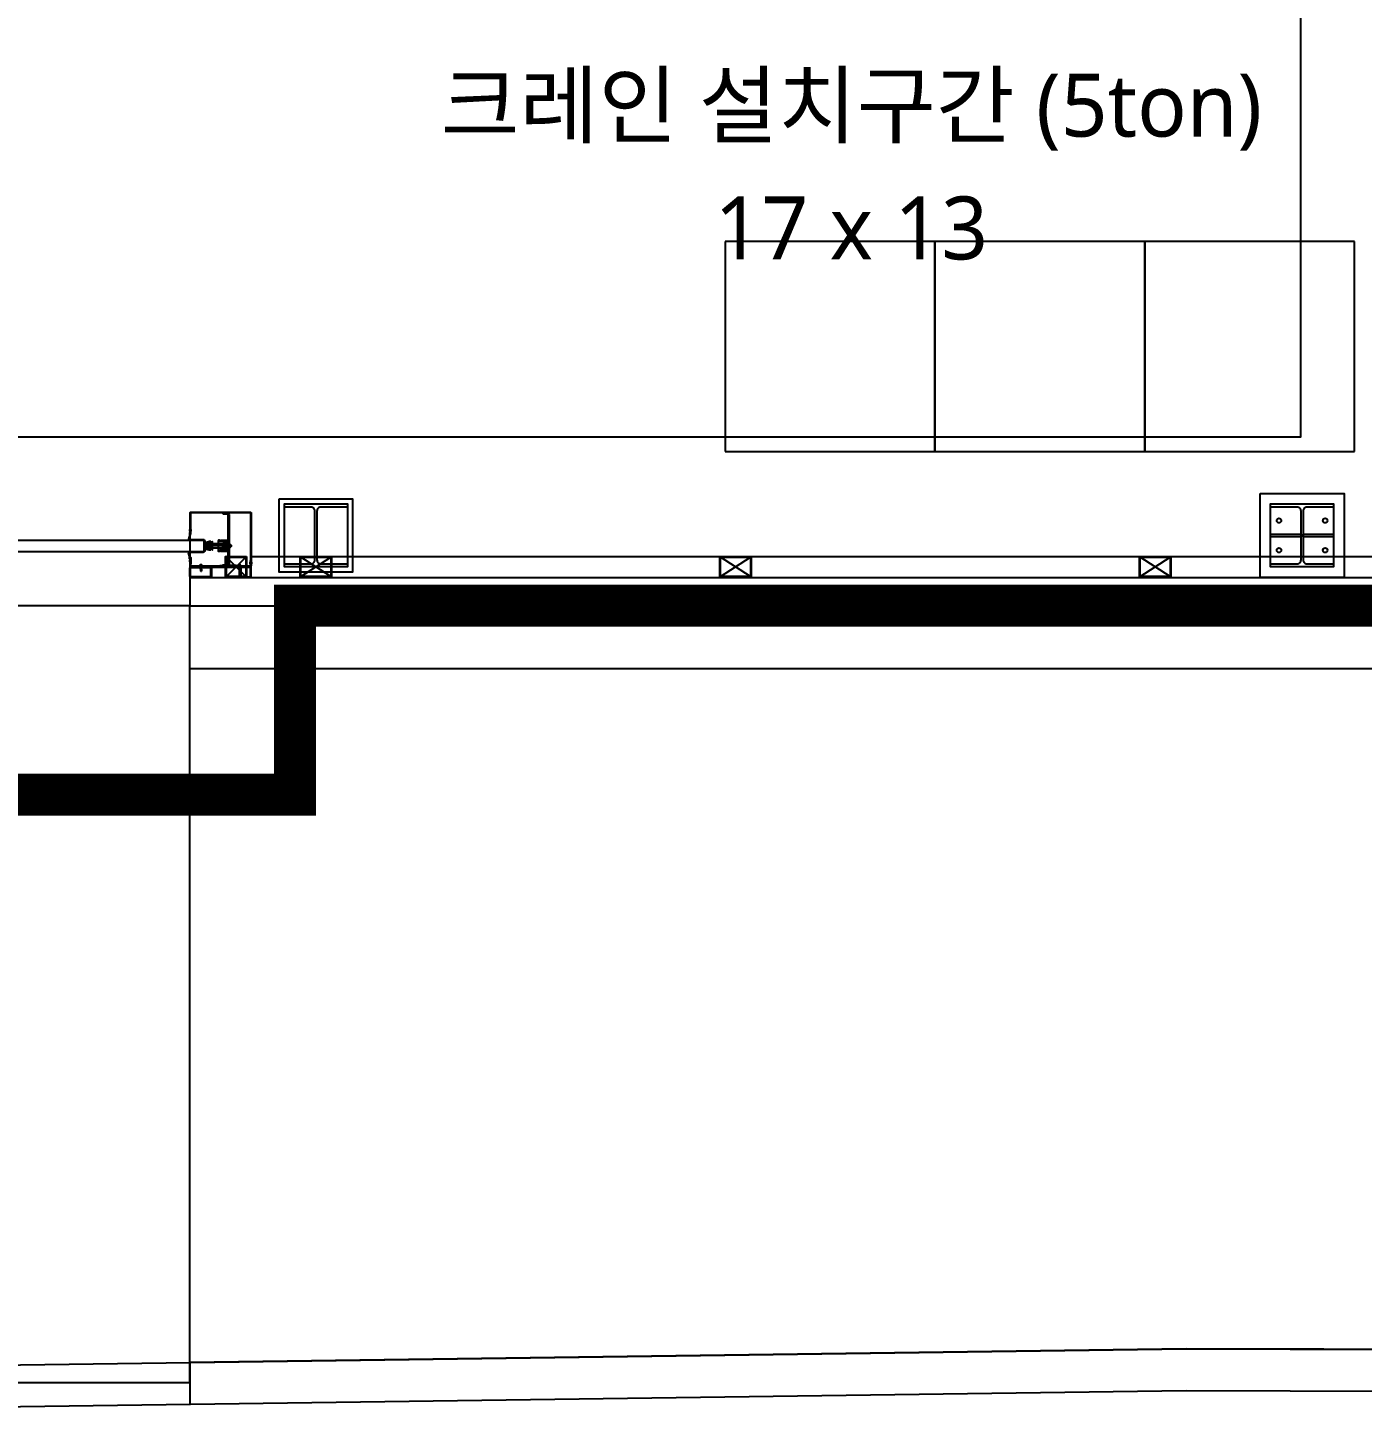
# Model space of a CAD drawing. Header units: millimetres. Extents: x 0 to 420500, y 0 to 297000.
# Drawn here: x 133331 to 139692, y 203247 to 209830 of the extents above; entities that cross this region are included whole.
import ezdxf
from ezdxf.enums import TextEntityAlignment as Align

# ---------------------------------------------------------------- set-up
doc = ezdxf.new("R2010")
doc.units = ezdxf.units.MM
doc.header["$LTSCALE"] = 500
doc.linetypes.add('HID', pattern=[2.3, 1.5, -0.8])
for name, color, linetype in [('AX', 2, 'Continuous'), ('BACK', 8, 'Continuous'), ('메탈판넬-2', 8, 'Continuous')]:
    doc.layers.add(name, color=color, linetype=linetype)
doc.styles.add('스타일1', font='')
doc.styles.get('스타일1').set_extended_font_data('Malgun Gothic')

# ---------------------------------------------------------------- blocks, each defined once
blk = doc.blocks.new('XR-plan$0$A$C24791F9D')
at = {"color": 8}
for p, q in [((2.2, 15.5), (2.2, 0.2)), ((2.2, 15.5), (2.2, 0.2)), ((2.5, 15.7), (3.3, 15.7)), ((3.7, 15.3), (3.7, 0.4)), ((3.7, 13.3), (4.8, 13.3)), ((4.8, 7.8), (3.7, 7.8)), ((3.7, 2.4), (4.8, 2.4)), ((4.8, 13.3), (6.2, 12.6)), ((4.8, 7.8), (7.7, 8.5)), ((4.8, 7.8), (7.7, 7.2)), ((4.8, 2.4), (6.2, 3.1)), ((6.2, 12.6), (7.7, 12.5)), ((6.2, 3.1), (7.7, 3.2)), ((7.7, 12.5), (7.7, 3.2)), ((8.4, 10.9), (7.7, 11.8)), ((7.7, 11.8), (8.9, 3.8)), ((7.7, 8.1), (8.2, 4.8)), ((7.7, 7.6), (8.1, 4.8)), ((7.7, 3.8), (8.1, 4.8)), ((8.2, 4.8), (8.1, 4.8)), ((8.2, 4.8), (8.9, 3.8)), ((8.4, 10.9), (9.3, 4.8)), ((8.4, 10.9), (8.5, 10.9)), ((8.9, 11.8), (8.5, 10.9)), ((8.5, 10.9), (9.4, 4.8)), ((9.6, 10.9), (8.9, 11.8)), ((8.9, 11.8), (10.1, 3.8)), ((8.9, 3.8), (9.3, 4.8)), ((9.4, 4.8), (9.3, 4.8)), ((9.4, 4.8), (10.1, 3.8)), ((9.6, 10.9), (10.5, 4.8)), ((9.6, 10.9), (9.7, 10.9)), ((10.1, 11.8), (9.7, 10.9)), ((9.7, 10.9), (10.6, 4.8)), ((10.8, 10.9), (10.1, 11.8)), ((10.1, 11.8), (11.3, 3.8)), ((10.1, 3.8), (10.5, 4.8)), ((10.6, 4.8), (10.5, 4.8)), ((10.6, 4.8), (11.3, 3.8)), ((10.8, 10.9), (11.7, 4.8)), ((10.8, 10.9), (10.9, 10.9)), ((11.3, 11.8), (10.9, 10.9)), ((10.9, 10.9), (11.8, 4.8)), ((12, 10.9), (11.3, 11.8)), ((11.3, 11.8), (12.5, 3.8)), ((11.3, 3.8), (11.7, 4.8)), ((11.8, 4.8), (11.7, 4.8)), ((11.8, 4.8), (12.5, 3.8)), ((12, 10.9), (12.9, 4.8)), ((12, 10.9), (12.1, 10.9)), ((12.5, 11.8), (12.1, 10.9)), ((12.1, 10.9), (13, 4.8)), ((13.2, 10.9), (12.5, 11.8)), ((12.5, 11.8), (13.7, 3.8)), ((12.5, 3.8), (12.9, 4.8)), ((13, 4.8), (12.9, 4.8)), ((13, 4.8), (13.7, 3.8)), ((13.2, 10.9), (14.1, 4.8)), ((13.2, 10.9), (13.3, 10.9)), ((13.7, 11.8), (13.3, 10.9)), ((13.3, 10.9), (14.2, 4.8)), ((14.4, 10.9), (13.7, 11.8)), ((13.7, 11.8), (14.9, 3.8)), ((13.7, 3.8), (14.1, 4.8)), ((14.2, 4.8), (14.1, 4.8)), ((14.2, 4.8), (14.9, 3.8)), ((14.4, 10.9), (15.3, 4.8)), ((14.4, 10.9), (14.5, 10.9)), ((14.9, 11.8), (14.5, 10.9)), ((14.5, 10.9), (15.4, 4.8)), ((15.6, 10.9), (14.9, 11.8)), ((14.9, 11.8), (16.1, 3.8)), ((14.9, 3.8), (15.3, 4.8)), ((15.4, 4.8), (15.3, 4.8)), ((15.4, 4.8), (16.1, 3.8)), ((15.6, 10.9), (16.5, 4.8)), ((15.6, 10.9), (15.7, 10.9)), ((16.1, 11.8), (15.7, 10.9)), ((15.7, 10.9), (16.6, 4.8)), ((16.8, 10.9), (16.1, 11.8)), ((16.1, 11.8), (17.3, 3.8)), ((16.1, 3.8), (16.5, 4.8)), ((16.6, 4.8), (16.5, 4.8)), ((16.6, 4.8), (17.3, 3.8)), ((16.8, 10.9), (17.7, 4.8)), ((16.8, 10.9), (16.9, 10.9)), ((17.3, 11.8), (16.9, 10.9)), ((16.9, 10.9), (17.8, 4.8)), ((18, 10.9), (17.3, 11.8)), ((17.3, 11.8), (18.5, 3.8)), ((17.3, 3.8), (17.7, 4.8)), ((17.8, 4.8), (17.7, 4.8)), ((17.8, 4.8), (18.5, 3.8)), ((18, 10.9), (18.9, 4.8)), ((18, 10.9), (18.1, 10.9)), ((18.5, 11.8), (18.1, 10.9)), ((18.1, 10.9), (19, 4.8)), ((19.2, 10.9), (18.5, 11.8)), ((18.5, 11.8), (19.7, 3.8)), ((18.5, 3.8), (18.9, 4.8)), ((19, 4.8), (18.9, 4.8)), ((19, 4.8), (19.7, 3.8)), ((19.2, 10.9), (20.1, 4.8)), ((19.2, 10.9), (19.3, 10.9)), ((19.7, 11.8), (19.3, 10.9)), ((19.3, 10.9), (20.2, 4.8)), ((20.4, 10.9), (19.7, 11.8)), ((19.7, 11.8), (20.9, 3.8)), ((19.7, 3.8), (20.1, 4.8)), ((20.2, 4.8), (20.1, 4.8)), ((20.2, 4.8), (20.9, 3.8)), ((20.4, 10.9), (21.3, 4.8)), ((20.4, 10.9), (20.5, 10.9)), ((20.9, 11.8), (20.5, 10.9)), ((20.5, 10.9), (21.4, 4.8)), ((21.6, 10.9), (20.9, 11.8)), ((20.9, 11.8), (21.7, 6.5)), ((20.9, 3.8), (21.3, 4.8)), ((21.4, 4.8), (21.3, 4.8)), ((21.4, 4.8), (21.7, 4.4)), ((21.6, 10.9), (21.7, 10.4)), ((21.6, 10.9), (21.7, 10.9)), ((21.7, 10.9), (21.7, 4.4)), ((2.5, 0), (3.3, 0))]:
    blk.add_line(p, q, dxfattribs=at)
for centre, radius, start, end in [((14.7, 7.8), 14.7, 148.57848, 211.42152), ((2.5, 15.3), 0.4, 90, 148.57848), ((2.5, 0.4), 0.4, 211.42152, 270), ((3.3, 15.3), 0.4, 0, 90), ((3.3, 0.4), 0.4, 270, 0)]:
    blk.add_arc(centre, radius, start, end, dxfattribs=at)
blk = doc.blocks.new('XR-plan$0$A$C715D639E')
at = {"color": 8}
for p, q in [((0, 13.2), (0, 3)), ((5.2, 14.8), (0.8, 14.8)), ((5.2, 11.6), (0.8, 11.6)), ((5.2, 5.2), (0.8, 5.2)), ((5.2, 1.4), (0.8, 1.4)), ((5.9, 16), (5.9, 0.2)), ((6.3, 16.2), (7, 16.2)), ((7.4, 15.8), (7.4, 0.4)), ((6.3, 0), (7, 0))]:
    blk.add_line(p, q, dxfattribs=at)
for centre, radius, start, end in [((2, 13.2), 2, 126.8699, 233.1301), ((6.9, 8.4), 6.91, 152.67686, 207.84238), ((2.6, 3.3), 2.61, 133.8974, 226.1026), ((6.4, 13.2), 2, 126.8699, 233.1301), ((11.3, 8.4), 6.91, 152.67686, 207.84238), ((7, 3.3), 2.61, 133.8974, 226.1026), ((18.4, 8.4), 14.7, 148.57848, 154.13646), ((18.4, 7.8), 14.7, 205.86354, 211.42152), ((6.3, 15.8), 0.4, 90, 148.57848), ((6.3, 0.4), 0.4, 211.42152, 270), ((7, 15.8), 0.4, 0, 90), ((7, 0.4), 0.4, 270, 0)]:
    blk.add_arc(centre, radius, start, end, dxfattribs=at)
blk = doc.blocks.new('XR-plan$0$A$C12F92AEA')
for p, q in [((0, 6), (0, 48)), ((0, 48), (0, 43.5)), ((0, 43.5), (0.5, 43)), ((0, 10.5), (0.5, 11)), ((0, 6), (0, 10.5)), ((0.5, 11), (0.5, 43)), ((0.5, 43), (9.5, 43)), ((0.5, 11), (9.5, 11)), ((1, 49), (23.5, 49)), ((1, 5), (23.5, 5)), ((9.5, 11), (9.5, 43)), ((9.5, 38), (29.5, 38)), ((9.5, 16), (29.5, 16)), ((24, 49.4), (24.8, 53.6)), ((24, 4.6), (24.8, 0.4)), ((25.3, 54), (29, 54)), ((25.3, 0), (29, 0)), ((29.5, 53.5), (29.5, 0.5))]:
    blk.add_line(p, q)
for centre, radius, start, end in [((1, 48), 1, 90, 180), ((1, 6), 1, 180, 270), ((23.5, 49.5), 0.5, 270, 348.69007), ((23.5, 4.5), 0.5, 11.30993, 90), ((25.3, 53.5), 0.5, 90, 168.69007), ((25.3, 0.5), 0.5, 191.30993, 270), ((29, 53.5), 0.5, 0, 90), ((29, 0.5), 0.5, 270, 0)]:
    blk.add_arc(centre, radius, start, end)
blk = doc.blocks.new('COMBI SHUTTER')
at = {"layer": 'BACK'}
for p, q in [((3000, 305), (3000, 0)), ((3287.1, 310), (3005, 310)), ((3178.1, 307.7), (3156.6, 307.7)), ((3156.6, 307.7), (3156.6, 303.2)), ((3156.6, 303.2), (3178.1, 303.2)), ((3167.3, 299.7), (3167.3, 311.9)), ((3182.1, 61.7), (3182.1, 299.2)), ((3186.6, 299.2), (3186.6, 61.7)), ((3292.1, 0), (3292.1, 305)), ((3008.2, 223.1), (2995.2, 223.1)), ((-1063.1, 177.5), (3063.1, 177.5)), ((3173.1, 150), (3066.6, 150)), ((3173.1, 150), (3066.6, 150)), ((3070.3, 158), (3072.3, 160)), ((3070.3, 142), (3070.3, 158)), ((3072.3, 140), (3070.3, 142)), ((3081, 160), (3072.3, 160)), ((3081, 140), (3072.3, 140)), ((3106.9, 160), (3082.5, 160)), ((3106.9, 160), (3082.5, 160)), ((3106.9, 140), (3082.5, 140)), ((3099.2, 171), (3090.2, 171)), ((3090.2, 129), (3090.2, 171)), ((3099.2, 129), (3099.2, 171)), ((3134.6, 160), (3108.4, 160)), ((3134.6, 140), (3108.4, 140)), ((3142.2, 160), (3136.1, 160)), ((3142.2, 140), (3136.1, 140)), ((3156.1, 140), (3156.1, 160)), ((3157.6, 140), (3157.6, 160)), ((3159.6, 160), (3157.6, 160)), ((3159.6, 140), (3157.6, 140)), ((3159.6, 160), (3160.1, 159.5)), ((3159.6, 160), (3159.6, 140)), ((3160.1, 140.5), (3159.6, 140)), ((3160.1, 140.5), (3160.1, 159.5)), ((3174.7, 150), (3190.2, 150)), ((3176, 150), (3187.8, 150)), ((3063.1, 122.5), (-1063.1, 122.5)), ((3008.2, 76.9), (2995.2, 76.9)), ((3099.2, 129), (3090.2, 129)), ((3173.1, 88.2), (3191.9, 88.2)), ((3174.7, 88.2), (3190.2, 88.2)), ((3298.5, 67.4), (3282.5, 67.4)), ((3286.8, 80), (3290, 80)), ((3000, 0), (3292.1, 0)), ((3046.6, 53.9), (3046.6, 53.5)), ((3057.8, 54.2), (3046.9, 54.2)), ((3057.8, 53.2), (3046.9, 53.2)), ((3047.1, 57.9), (3047.1, 54.2)), ((3056.2, 59.2), (3048.4, 59.2)), ((3053.1, 53.2), (3049.3, 52.3)), ((3049.3, 52.3), (3050.1, 53.2)), ((3049.3, 52.3), (3050.1, 51.6)), ((3055.2, 52.2), (3049.3, 50.7)), ((3049.3, 50.7), (3050.1, 51.6)), ((3049.3, 50.7), (3050.1, 50.1)), ((3055.2, 50.6), (3049.3, 49.2)), ((3049.3, 49.2), (3050.1, 50.1)), ((3049.3, 49.2), (3050.1, 48.5)), ((3055.2, 49.1), (3049.3, 47.6)), ((3049.3, 47.6), (3050.1, 48.5)), ((3049.3, 47.6), (3050.1, 47)), ((3055.2, 47.5), (3049.3, 46.1)), ((3049.3, 46.1), (3050.1, 47)), ((3049.3, 46.1), (3050.1, 45.4)), ((3055.2, 45.9), (3049.3, 44.5)), ((3049.3, 44.5), (3050.1, 45.4)), ((3049.3, 44.5), (3050.1, 43.9)), ((3055.2, 44.4), (3049.3, 43)), ((3049.3, 43), (3050.1, 43.9)), ((3049.3, 43), (3050.1, 42.3)), ((3055.2, 42.8), (3049.3, 41.4)), ((3049.3, 41.4), (3050.1, 42.3)), ((3049.3, 41.4), (3050.1, 40.8)), ((3055.2, 41.3), (3049.3, 39.8)), ((3049.3, 39.8), (3050.1, 40.8)), ((3049.3, 39.8), (3050.1, 39.2)), ((3052.8, 39.2), (3049.3, 38.3)), ((3049.3, 38.3), (3050.1, 39.2)), ((3049.3, 38.3), (3050.1, 37.7)), ((3049.7, 59.2), (3049.7, 54.2)), ((3054.5, 52.7), (3050.1, 51.6)), ((3054.5, 51.2), (3050.1, 50.1)), ((3054.5, 49.6), (3050.1, 48.5)), ((3054.5, 48.1), (3050.1, 47)), ((3054.5, 46.5), (3050.1, 45.4)), ((3054.5, 44.9), (3050.1, 43.9)), ((3054.5, 43.4), (3050.1, 42.3)), ((3054.5, 41.8), (3050.1, 40.8)), ((3054.5, 40.3), (3050.1, 39.2)), ((3051.9, 38.1), (3050.1, 37.7)), ((3050.1, 37.7), (3050.1, 30.5)), ((3051.2, 31), (3050.1, 30.5)), ((3052.3, 29.2), (3050.1, 30.5)), ((3051.6, 31), (3051.9, 38.1)), ((3051.9, 38.1), (3053.6, 40.1)), ((3051.9, 30.7), (3051.9, 38.1)), ((3052.3, 29.2), (3051.9, 30.7)), ((3052.3, 29.2), (3053.4, 33.9)), ((3052.3, 29.2), (3054.5, 30.5)), ((3052.8, 39.2), (3052.6, 39.1)), ((3055.2, 39.7), (3053.7, 39.4)), ((3054.5, 38.7), (3053.8, 38.5)), ((3054.5, 52.7), (3054.9, 53.2)), ((3055.3, 52.1), (3054.5, 52.7)), ((3054.5, 51.2), (3055.3, 52.1)), ((3055.3, 50.5), (3054.5, 51.2)), ((3054.5, 49.6), (3055.3, 50.5)), ((3055.3, 49), (3054.5, 49.6)), ((3054.5, 48.1), (3055.3, 49)), ((3055.3, 47.4), (3054.5, 48.1)), ((3054.5, 46.5), (3055.3, 47.4)), ((3055.3, 45.9), (3054.5, 46.5)), ((3054.5, 44.9), (3055.3, 45.9)), ((3055.3, 44.3), (3054.5, 44.9)), ((3054.5, 43.4), (3055.3, 44.3)), ((3055.3, 42.7), (3054.5, 43.4)), ((3054.5, 41.8), (3055.3, 42.7)), ((3055.3, 41.2), (3054.5, 41.8)), ((3054.5, 40.3), (3055.3, 41.2)), ((3055.3, 39.6), (3054.5, 40.3)), ((3054.5, 38.7), (3055.3, 39.6)), ((3054.5, 38.7), (3054.5, 30.5)), ((3054.9, 59.2), (3054.9, 54.2)), ((3057.6, 57.9), (3057.6, 54.2)), ((3058.1, 53.9), (3058.1, 53.5)), ((3100, 0), (3100, 50)), ((3104.5, 0), (3100, 0)), ((3104.5, 0), (3104.5, 50)), ((3157.8, 62.7), (3157.8, 45.7)), ((3190.6, 57.7), (3222.1, 57.7)), ((3222.1, 53.2), (3190.6, 53.2)), ((3206.3, 60.3), (3206.3, 47.7)), ((3206.3, 60.3), (3206.3, 47.7)), ((3222.1, 57.7), (3222.1, 53.2)), ((3230.7, 53.9), (3230.7, 53.5)), ((3241.9, 54.2), (3231, 54.2)), ((3241.9, 53.2), (3231, 53.2)), ((3231.2, 57.9), (3231.2, 54.2)), ((3240.3, 59.2), (3232.5, 59.2)), ((3237.2, 53.2), (3233.4, 52.3)), ((3233.4, 52.3), (3234.2, 53.2)), ((3233.4, 52.3), (3234.2, 51.6)), ((3239.3, 52.2), (3233.4, 50.7)), ((3233.4, 50.7), (3234.2, 51.6)), ((3233.4, 50.7), (3234.2, 50.1)), ((3239.3, 50.6), (3233.4, 49.2)), ((3233.4, 49.2), (3234.2, 50.1)), ((3233.4, 49.2), (3234.2, 48.5)), ((3239.3, 49.1), (3233.4, 47.6)), ((3233.4, 47.6), (3234.2, 48.5)), ((3233.4, 47.6), (3234.2, 47)), ((3239.3, 47.5), (3233.4, 46.1)), ((3233.4, 46.1), (3234.2, 47)), ((3233.4, 46.1), (3234.2, 45.4)), ((3239.3, 45.9), (3233.4, 44.5)), ((3233.4, 44.5), (3234.2, 45.4)), ((3233.4, 44.5), (3234.2, 43.9)), ((3239.3, 44.4), (3233.4, 43)), ((3233.4, 43), (3234.2, 43.9)), ((3233.4, 43), (3234.2, 42.3)), ((3239.3, 42.8), (3233.4, 41.4)), ((3233.4, 41.4), (3234.2, 42.3)), ((3233.4, 41.4), (3234.2, 40.8)), ((3239.3, 41.3), (3233.4, 39.8)), ((3233.4, 39.8), (3234.2, 40.8)), ((3233.4, 39.8), (3234.2, 39.2)), ((3236.9, 39.2), (3233.4, 38.3)), ((3233.4, 38.3), (3234.2, 39.2)), ((3233.4, 38.3), (3234.2, 37.7)), ((3233.8, 59.2), (3233.8, 54.2)), ((3238.6, 52.7), (3234.2, 51.6)), ((3238.6, 51.2), (3234.2, 50.1)), ((3238.6, 49.6), (3234.2, 48.5)), ((3238.6, 48.1), (3234.2, 47)), ((3238.6, 46.5), (3234.2, 45.4)), ((3238.6, 44.9), (3234.2, 43.9)), ((3238.6, 43.4), (3234.2, 42.3)), ((3238.6, 41.8), (3234.2, 40.8)), ((3238.6, 40.3), (3234.2, 39.2)), ((3236, 38.1), (3234.2, 37.7)), ((3234.2, 37.7), (3234.2, 30.5)), ((3235.3, 31), (3234.2, 30.5)), ((3236.4, 29.2), (3234.2, 30.5)), ((3235.5, 0), (3235.5, 50)), ((3235.7, 31), (3236, 38.1)), ((3236, 38.1), (3237.7, 40.1)), ((3236, 30.7), (3236, 38.1)), ((3236.4, 29.2), (3236, 30.7)), ((3236.4, 29.2), (3237.5, 33.9)), ((3236.4, 29.2), (3238.6, 30.5)), ((3236.9, 39.2), (3236.7, 39.1)), ((3239.3, 39.7), (3237.8, 39.4)), ((3238.6, 38.7), (3237.9, 38.5)), ((3238.6, 52.7), (3239, 53.2)), ((3239.4, 52.1), (3238.6, 52.7)), ((3238.6, 51.2), (3239.4, 52.1)), ((3239.4, 50.5), (3238.6, 51.2)), ((3238.6, 49.6), (3239.4, 50.5)), ((3239.4, 49), (3238.6, 49.6)), ((3238.6, 48.1), (3239.4, 49)), ((3239.4, 47.4), (3238.6, 48.1)), ((3238.6, 46.5), (3239.4, 47.4)), ((3239.4, 45.9), (3238.6, 46.5)), ((3238.6, 44.9), (3239.4, 45.9)), ((3239.4, 44.3), (3238.6, 44.9)), ((3238.6, 43.4), (3239.4, 44.3)), ((3239.4, 42.7), (3238.6, 43.4)), ((3238.6, 41.8), (3239.4, 42.7)), ((3239.4, 41.2), (3238.6, 41.8)), ((3238.6, 40.3), (3239.4, 41.2)), ((3239.4, 39.6), (3238.6, 40.3)), ((3238.6, 38.7), (3239.4, 39.6)), ((3238.6, 38.7), (3238.6, 30.5)), ((3239, 59.2), (3239, 54.2)), ((3240, 0), (3240, 50)), ((3241.7, 57.9), (3241.7, 54.2)), ((3242.2, 53.9), (3242.2, 53.5))]:
    blk.add_line(p, q, dxfattribs=at)
for points in [[(3002.5, 211.9), (3000.2, 211.9), (3000.2, 305.7, -0.414214), (3004.5, 310), (3288, 310, -0.414214), (3292.3, 305.7), (3292.3, 55.4), (3290, 55.4), (3290, 305.7, 0.414214), (3288, 307.7), (3004.5, 307.7, 0.414214), (3002.5, 305.7)], [(2994.3, 182.2), (3001.5, 205.1), (3001.5, 207.1, 4), (2999.9, 207.1), (2999.9, 205.1), (2993.3, 182.4, 0.409935), (2993.5, 182.2), (2994.1, 182, 0.413192)], [(3002.7, 207.6, -0.353997), (3001.9, 206.6, 0.353997), (3001.8, 206.4), (3001.8, 205.2, 0.414214), (3002, 205), (3003, 205, 0.414214), (3004, 206), (3004, 236.6, 0.414214), (3003.7, 236.9), (3002.8, 236.9, 0.414214), (3002.5, 236.6), (3002.5, 211.9), (2998.5, 211.9, 0.414214), (2997.5, 210.9), (2997.5, 206, 0.414214), (2998.5, 205), (2999.6, 205, 0.414214), (2999.8, 205.2), (2999.8, 206.4, 0.353997), (2999.6, 206.6, -0.353997), (2998.8, 207.6), (2998.8, 209.6, -0.414214), (2999.8, 210.6), (3001.7, 210.6, -0.414214), (3002.7, 209.6)], [(3070.3, 173.7), (3070.3, 126.3, -0.414214), (3063.3, 119.3), (3006.6, 119.3), (3006.6, 122.5), (3063.1, 122.5, 0.414214), (3067.1, 126.5), (3067.1, 173.5, 0.414214), (3063.1, 177.5), (3006.6, 177.5), (3006.6, 180.7), (3063.3, 180.7, -0.414214)], [(3146.1, 123.5), (3146.1, 126.5, -0.414214), (3146.6, 127), (3171.1, 127, 0.414214), (3172.1, 128), (3172.1, 135.8, -0.414214), (3173.1, 136.8), (3174.6, 136.8), (3177.6, 139.8), (3177.6, 149.5), (3178, 150), (3177.6, 150.5), (3177.6, 160.2), (3174.6, 163.2), (3173.1, 163.2, -0.414214), (3172.1, 164.2), (3172.1, 172, 0.414214), (3171.1, 173), (3146.6, 173, -0.414214), (3146.1, 173.5), (3146.1, 176.5, -0.414214), (3146.6, 177), (3181.1, 177, -0.414214), (3182.1, 176), (3182.1, 124, -0.414214), (3181.1, 123), (3146.6, 123, -0.414214)], [(2994.3, 117.8), (3001.5, 94.9), (3001.5, 92.9, -4), (2999.9, 92.9), (2999.9, 94.9), (2993.3, 117.6, -0.409935), (2993.5, 117.8), (2994.1, 118, -0.413192)], [(3002.7, 92.4, 0.353997), (3001.9, 93.4, -0.353997), (3001.8, 93.6), (3001.8, 94.8, -0.414214), (3002, 95), (3003, 95, -0.414214), (3004, 94), (3004, 63.4, -0.414214), (3003.7, 63.1), (3002.8, 63.1, -0.414214), (3002.5, 63.4), (3002.5, 88.1), (2998.5, 88.1, -0.414214), (2997.5, 89.1), (2997.5, 94, -0.414214), (2998.5, 95), (2999.6, 95, -0.414214), (2999.8, 94.8), (2999.8, 93.6, -0.353997), (2999.6, 93.4, 0.353997), (2998.8, 92.4), (2998.8, 90.4, 0.414214), (2999.8, 89.4), (3001.7, 89.4, 0.414214), (3002.7, 90.4)], [(3142.1, 56.4), (3175.9, 56.4, 0.414214), (3178.9, 59.4), (3178.9, 103.2), (3182.1, 103.2), (3182.1, 59.4, -0.414214), (3175.9, 53.2), (3142.1, 53.2)], [(3004, 50), (3096, 50, -0.414214), (3100, 46), (3100, 4, -0.414214), (3096, 0), (3004, 0, -0.414214), (3000, 4), (3000, 46, -0.414214)], [(3004, 48), (3096, 48, -0.414214), (3098, 46), (3098, 4, -0.414214), (3096, 2), (3004, 2, -0.414214), (3002, 4), (3002, 46, -0.414214)], [(3240, 0), (3237.7, 0), (3237.7, 46, 0.414214), (3236, 47.7), (3104, 47.7, 0.414214), (3102.3, 46), (3102.3, 0), (3100, 0), (3100, 46, -0.414214), (3104, 50), (3236, 50, -0.414214), (3240, 46)], [(3286, 50), (3244, 50, 0.414214), (3240, 46), (3240, 4, 0.414214), (3244, 0), (3286, 0, 0.414214), (3290, 4), (3290, 46, 0.414214)], [(3286, 48), (3244, 48, 0.414214), (3242, 46), (3242, 4, 0.414214), (3244, 2), (3286, 2, 0.414214), (3288, 4), (3288, 46, 0.414214)]]:
    blk.add_lwpolyline(points, format="xyb", close=True, dxfattribs=at)
for points in [[(3081, 159.3), (3082.5, 159.3), (3082.5, 161.3), (3081, 161.3)], [(3081, 140.7), (3082.5, 140.7), (3082.5, 138.7), (3081, 138.7)], [(3084.1, 131), (3082.5, 131), (3082.5, 169), (3084.1, 169)], [(3084.1, 131), (3082.5, 131), (3082.5, 169), (3084.1, 169)], [(3088.6, 131), (3090.2, 131), (3090.2, 169), (3088.6, 169)], [(3100.8, 131), (3099.2, 131), (3099.2, 169), (3100.8, 169)], [(3105.3, 131), (3106.9, 131), (3106.9, 169), (3105.3, 169)], [(3108.4, 159.3), (3106.9, 159.3), (3106.9, 161.3), (3108.4, 161.3)], [(3108.4, 140.7), (3106.9, 140.7), (3106.9, 138.7), (3108.4, 138.7)], [(3134.6, 159.2), (3136.1, 159.2), (3136.1, 161.2), (3134.6, 161.2)], [(3134.6, 140.8), (3136.1, 140.8), (3136.1, 138.8), (3134.6, 138.8)], [(3156.1, 160), (3136.1, 160), (3136.1, 160.5), (3136.6, 161), (3155.6, 161), (3156.1, 160.5)], [(3156.1, 140), (3136.1, 140), (3136.1, 139.5), (3136.6, 139), (3155.6, 139), (3156.1, 139.5)], [(3157.6, 159.2), (3156.1, 159.2), (3156.1, 161.2), (3157.6, 161.2)], [(3157.6, 140.8), (3156.1, 140.8), (3156.1, 138.8), (3157.6, 138.8)], [(3104.5, 40), (3100, 40), (3100, 10), (3104.5, 10)], [(3240, 40), (3235.5, 40), (3235.5, 10), (3240, 10)]]:
    blk.add_lwpolyline(points, close=True, dxfattribs=at)
for points in [[(3157.6, 160), (3157.6, 159.2), (3156.1, 159.2), (3156.1, 160)], [(3157.6, 140), (3157.6, 140.8), (3156.1, 140.8), (3156.1, 140)]]:
    blk.add_lwpolyline(points, dxfattribs=at)
blk.add_lwpolyline([(3286.8, 80), (3286.8, 56.2, -0.414214), (3283.8, 53.2), (3005.3, 53.2, -0.414214), (3002.5, 56), (3002.5, 88), (2999.3, 88), (2999.3, 56, 0.414214), (3005.3, 50), (3284, 50, 0.414214), (3290, 56), (3290, 80)], format="xyb", dxfattribs=at)
for centre, radius, start, end in [((3005, 305), 5, 90, 180), ((3178.1, 299.2), 8.5, 0, 90), ((3178.1, 299.2), 4, 0, 90), ((3287.1, 305), 5, 0, 90), ((3046.9, 53.9), 0.3, 90, 180), ((3046.9, 53.5), 0.3, 180, 270), ((3048.4, 57.9), 1.31, 0, 180), ((3052.3, 55.9), 3.28, 36.8699, 143.1301), ((3051.4, 30.5), 0.5, 14.72067, 115.41445), ((3036.1, 37.8), 17.7, 347.37538, 7.47856), ((3056.2, 57.9), 1.31, 0, 180), ((3057.8, 53.9), 0.3, 0, 90), ((3057.8, 53.5), 0.3, 270, 0), ((3190.6, 61.7), 8.5, 180, 270), ((3190.6, 61.7), 4, 180, 270), ((3231, 53.9), 0.3, 90, 180), ((3231, 53.5), 0.3, 180, 270), ((3232.5, 57.9), 1.31, 0, 180), ((3236.4, 55.9), 3.28, 36.8699, 143.1301), ((3235.5, 30.5), 0.5, 14.72067, 115.41445), ((3220.2, 37.8), 17.7, 347.37538, 7.47856), ((3240.3, 57.9), 1.31, 0, 180), ((3241.9, 53.9), 0.3, 0, 90), ((3241.9, 53.5), 0.3, 270, 0)]:
    blk.add_arc(centre, radius, start, end, dxfattribs=at)
at = {"layer": 'BACK', "rotation": 180}
for name, p in [('XR-plan$0$A$C12F92AEA', (3165.6, 177)), ('XR-plan$0$A$C715D639E', (3194, 158.1))]:
    blk.add_blockref(name, p, dxfattribs=at)
at = {"layer": 'BACK'}
blk.add_blockref('XR-plan$0$A$C24791F9D', (3173.9, 142.2), dxfattribs=at)
blk = doc.blocks.new('SQ-PIPE-100X100X4.5TS')
at = {"layer": 'BACK'}
for p, q in [((-71, 4), (71, 96)), ((71, 4), (-71, 96))]:
    blk.add_line(p, q, dxfattribs=at)
for points in [[(75, 0), (75, 100), (-75, 100), (-75, 0)], [(71, 4), (71, 96), (-71, 96), (-71, 4)]]:
    blk.add_lwpolyline(points, close=True, dxfattribs=at)
blk = doc.blocks.new('SQ-PIPE-100X100X4.5TP')
at = {"layer": 'BACK'}
for p, q in [((-96, 96), (-4, 4)), ((-4, 96), (-96, 4))]:
    blk.add_line(p, q, dxfattribs=at)
for points in [[(0, 100), (0, 0), (-100, 0), (-100, 100)], [(-4, 96), (-4, 4), (-96, 4), (-96, 96)]]:
    blk.add_lwpolyline(points, close=True, dxfattribs=at)
blk = doc.blocks.new('X-PIPE-1PL')
blk.add_blockref('SQ-PIPE-100X100X4.5TP', (11670, -43300))
at = {"layer": '메탈판넬-2', "xscale": -1}
for p in [(12000, -43300), (14000, -43300), (16000, -43300)]:
    blk.add_blockref('SQ-PIPE-100X100X4.5TS', p, dxfattribs=at)
blk = doc.blocks.new('지상1층 장비')
at = {"layer": 'BACK', "linetype": 'HID', "ltscale": 2}
for points in [[(55450, 44200), (55450, 43200), (56450, 43200), (56450, 44200)], [(56450, 44200), (56450, 43200), (57450, 43200), (57450, 44200)], [(57450, 44200), (57450, 43200), (58450, 43200), (58450, 44200)]]:
    blk.add_lwpolyline(points, close=True, dxfattribs=at)
blk = doc.blocks.new('S-SC12A')
at = {"layer": 'BACK'}
for points in [[(-175, 175), (175, 175), (175, -175), (-175, -175)], [(-150, 150), (150, 150), (150, -150), (-150, -150)]]:
    blk.add_lwpolyline(points, close=True, dxfattribs=at)
blk.add_lwpolyline([(-150, -150), (-150, -135), (-23, -135, 0.414214), (-5, -117), (-5, 117, 0.414214), (-23, 135), (-150, 135), (-150, 150), (150, 150), (150, 135), (23, 135, 0.414214), (5, 117), (5, -117, 0.414214), (23, -135), (150, -135), (150, -150)], format="xyb", close=True, dxfattribs=at)
blk = doc.blocks.new('S-SC12B')
at = {"layer": 'BACK'}
for points in [[(-200, 200), (200, 200), (200, -200), (-200, -200)], [(-150, 150), (150, 150), (150, -150), (-150, -150)], [(-150, 6), (-5, 6), (-5, -6), (-150, -6)], [(5, 6), (150, 6), (150, -6), (5, -6)]]:
    blk.add_lwpolyline(points, close=True, dxfattribs=at)
blk.add_lwpolyline([(-150, -150), (-150, -135), (-23, -135, 0.414214), (-5, -117), (-5, 117, 0.414214), (-23, 135), (-150, 135), (-150, 150), (150, 150), (150, 135), (23, 135, 0.414214), (5, 117), (5, -117, 0.414214), (23, -135), (150, -135), (150, -150)], format="xyb", close=True, dxfattribs=at)
for centre in [(-110, 70.5), (110, 70.5), (-110, -70.5), (110, -70.5)]:
    blk.add_circle(centre, 11, dxfattribs=at)

msp = doc.modelspace()

# ---------------------------------------------------------------- linework, layer by layer
at = {"layer": 'AX', "color": 6, "linetype": 'HID', "const_width": 200}
msp.add_lwpolyline([(122269.4, 250945.3), (194439.4, 250945.3), (194439.4, 236875.3), (197139.4, 236875.3), (197139.4, 229360.3), (194439.4, 229360.3), (194439.4, 207075.3), (158604.4, 207075.3), (158604.4, 206175.3), (153604.4, 206175.3), (153604.4, 207075.3), (134604.4, 207075.3), (134604.4, 206175.3), (129604.4, 206175.3), (129604.4, 207075.3), (122269.4, 207075.3), (122269.4, 250945.3)], dxfattribs=at)
at = {"layer": 'BACK'}
for p, q in [((134394.4, 207310.3), (153204.4, 207310.3)), ((134104.4, 207210.3), (146704.4, 207210.3)), ((134104.4, 207075.3), (148204.4, 207075.3)), ((134104.4, 203469.6), (134104.4, 203269.6))]:
    msp.add_line(p, q, dxfattribs=at)
msp.add_lwpolyline([(112244.2, 203517.9), (120641.9, 203493.7), (130681.2, 203493.1), (132434.3, 203446.7), (138852.8, 203534.7), (146721.1, 203515.7), (155383.8, 203509.3), (158576.7, 203523.1), (166482.8, 203614.4), (175348.4, 203623.6), (182641.8, 203696.2), (189134.9, 203729.7), (190105.8, 203876.5), (196762.4, 206443.8, 0.271364), (200211.1, 211401.3), (200563.5, 215525.4), (200552.6, 221261.3), (200565, 239423.5), (200560.9, 246030.2), (200299, 251072.6), (200486.4, 255535.2)], format="xyb", dxfattribs=at)
for points in [[(139398.2, 220510.3), (122904.4, 220510.3), (122904.4, 207879.3), (139398.2, 207879.3)], [(130104.4, 203375.3), (134104.4, 203375.3), (134104.4, 207075.3), (130104.4, 207075.3)], [(134104.4, 207075.5), (154104.4, 207075.5), (154104.4, 206775.5), (134104.4, 206775.5)]]:
    msp.add_lwpolyline(points, close=True, dxfattribs=at)
for points in [[(134104.4, 207210.3), (134104.4, 207075.3)], [(129604.4, 207075.3), (129604.4, 206175.3), (134604.4, 206175.3), (134604.4, 207075.3)], [(194239.4, 205270.7), (190105.8, 203676.5), (189134.9, 203529.7), (182641.8, 203496.2), (175348.4, 203423.6), (166482.8, 203414.4), (158576.7, 203323.1), (155383.8, 203309.3), (146721.1, 203315.7), (138852.8, 203334.7), (132434.3, 203246.7), (130681.2, 203293.1), (120641.9, 203293.7)], [(154104.4, 203510.2), (146721.4, 203515.7), (138851.7, 203534.7), (134104.4, 203469.6)]]:
    msp.add_lwpolyline(points, dxfattribs=at)

# ---------------------------------------------------------------- block references
for name, p in [('X-PIPE-1PL', (122704.4, 250510.3)), ('지상1층 장비', (81204.4, 164610.3)), ('COMBI SHUTTER', (131104.4, 207210.3)), ('S-SC12A', (134704.4, 207410.3)), ('S-SC12B', (139404.4, 207410.3))]:
    msp.add_blockref(name, p, dxfattribs=at)

# ---------------------------------------------------------------- texts
at = {"layer": 'BACK', "style": '스타일1'}
for s, p in [('크레인 설치구간 (5ton)', (137256.2, 209460.3)), ('17 x 13', (137256.2, 208875.3))]:
    msp.add_text(s, height=300, dxfattribs=at).set_placement(p, align=Align.MIDDLE_CENTER)

doc.saveas('drawing.dxf')
